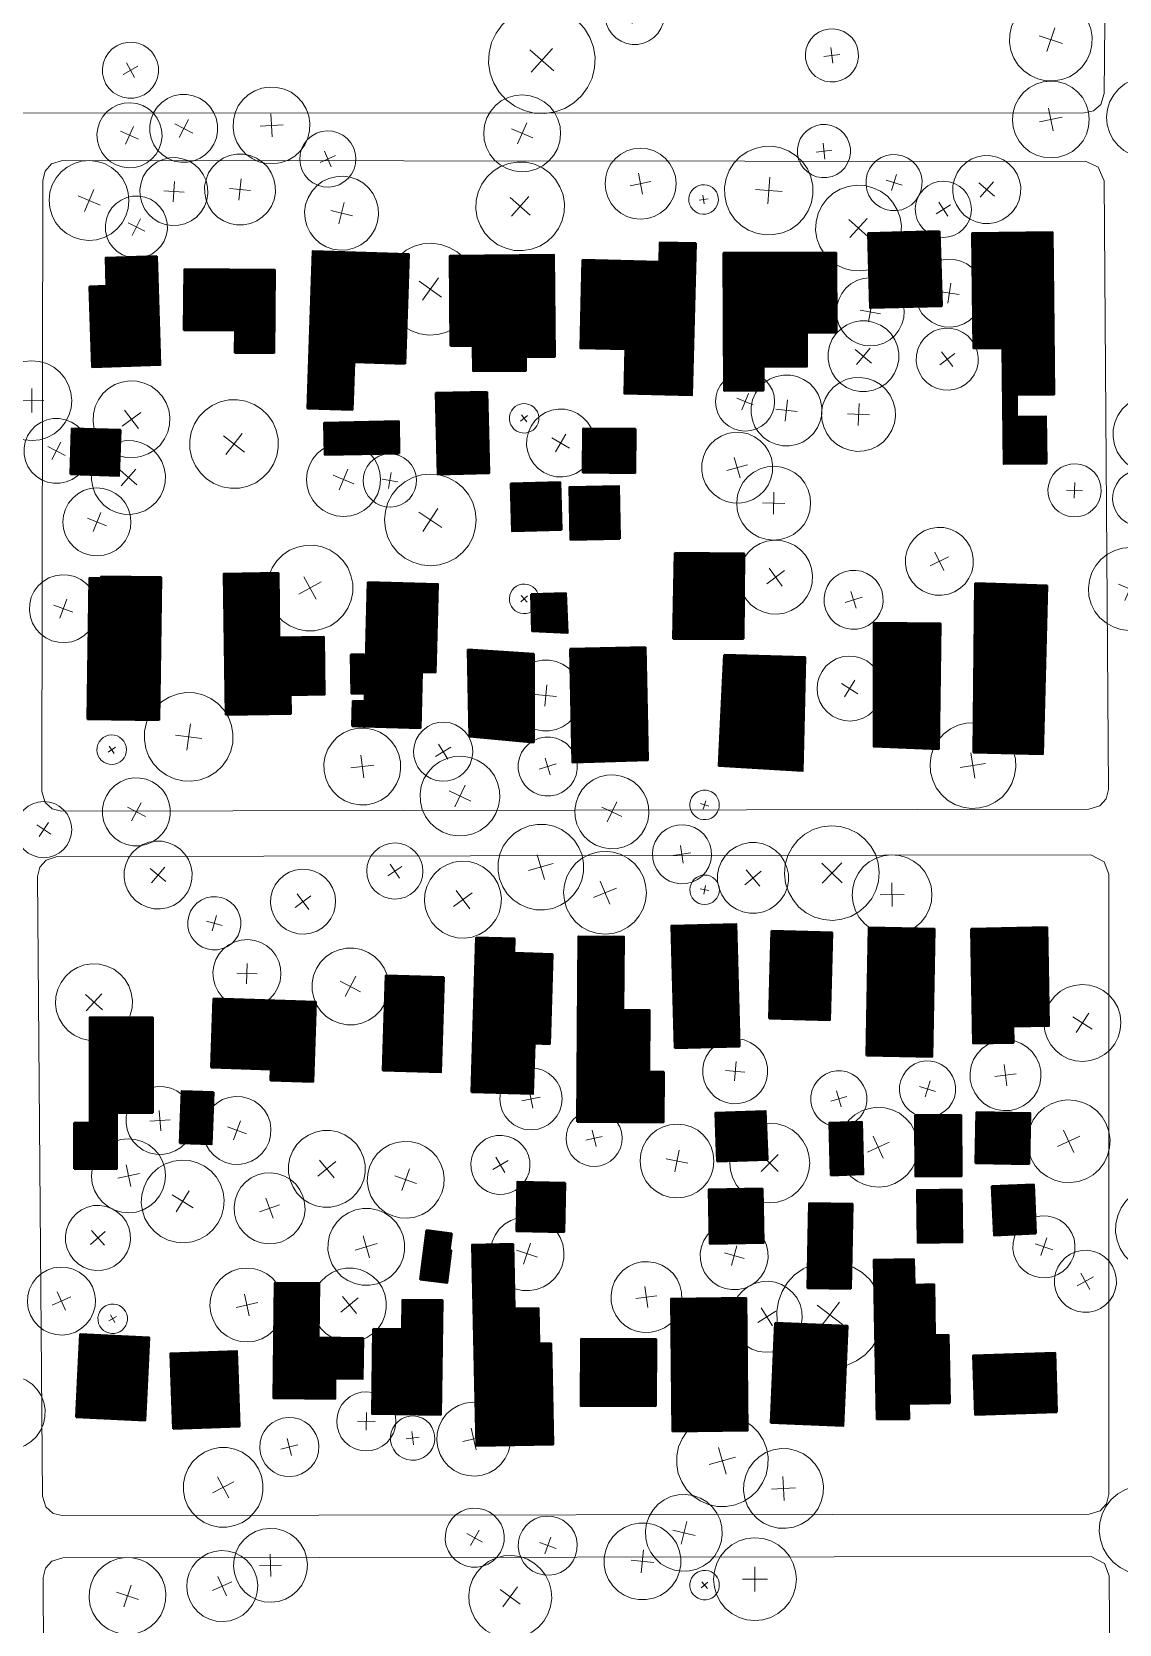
# Model space of a CAD drawing. Header units: metres. Extents: x -391 to 391, y -347 to 344.
# Drawn here: x -191 to -25.4, y -77.9 to 164.7 of the extents above; entities that cross this region are included whole.
import ezdxf

# ---------------------------------------------------------------- set-up
doc = ezdxf.new("R2010")
doc.units = ezdxf.units.M
for name, color, linetype, lineweight, true_color in [('ROADS', 251, 'Continuous', 18, 0x333333), ('ROOFS', 251, 'Continuous', 40, 0x000000), ('ROOFS_FILL', 255, 'Continuous', 0, 0xffffff), ('TREES', 251, 'Continuous', 9, 0x555555)]:
    doc.layers.add(name, color=color, linetype=linetype, lineweight=lineweight, true_color=true_color)

# ---------------------------------------------------------------- blocks, each defined once
blk = doc.blocks.new('TREE_0_52BACD')
at = {"layer": 'TREES'}
for points in [[(6.01, 0), (5.89, -1.17), (5.55, -2.3), (5, -3.34), (4.25, -4.25), (3.34, -5), (2.3, -5.55), (1.17, -5.89), (0, -6.01), (-1.17, -5.89), (-2.3, -5.55), (-3.34, -5), (-4.25, -4.25), (-5, -3.34), (-5.55, -2.3), (-5.89, -1.17), (-6.01, 0), (-5.89, 1.17), (-5.55, 2.3), (-5, 3.34), (-4.25, 4.25), (-3.34, 5), (-2.3, 5.55), (-1.17, 5.89), (0, 6.01), (1.17, 5.89), (2.3, 5.55), (3.34, 5), (4.25, 4.25), (5, 3.34), (5.55, 2.3), (5.89, 1.17), (6.01, 0)], [(0, 1.8), (0, -1.8)], [(-1.8, 0), (1.8, 0)]]:
    blk.add_lwpolyline(points, dxfattribs=at)

msp = doc.modelspace()

# ---------------------------------------------------------------- hatches: boundary and pattern name
at = {"layer": 'ROOFS_FILL'}
h = msp.add_hatch(dxfattribs=at)
h.set_pattern_fill('SOLID')
h.paths.add_polyline_path([(-52.7, 134.28), (-63.61, 133.98), (-63.29, 122.59), (-52.38, 122.89), (-52.7, 134.28)])
h = msp.add_hatch(dxfattribs=at)
h.set_pattern_fill('SOLID')
h.paths.add_polyline_path([(-47.54, 116.41), (-43.13, 116.45), (-42.93, 98.84), (-36.44, 98.91), (-36.52, 106.06), (-40.94, 106), (-40.97, 109.38), (-35.25, 109.43), (-35.52, 134.15), (-47.73, 134.01), (-47.54, 116.41)])
h = msp.add_hatch(dxfattribs=at)
h.set_pattern_fill('SOLID')
h.paths.add_polyline_path([(-134.09, 114.07), (-133.53, 130.79), (-148.18, 131.27), (-148.97, 107.3), (-142.12, 107.08), (-141.88, 114.32), (-134.09, 114.07)])
h = msp.add_hatch(dxfattribs=at)
h.set_pattern_fill('SOLID')
h.paths.add_polyline_path([(-95.39, 129.63), (-107.08, 129.92), (-107.41, 116.46), (-100.56, 116.3), (-100.72, 109.56), (-90.43, 109.31), (-89.86, 132.45), (-95.31, 132.58), (-95.39, 129.63)])
h = msp.add_hatch(dxfattribs=at)
h.set_pattern_fill('SOLID')
h.paths.add_polyline_path([(-68.46, 131.04), (-85.61, 130.97), (-85.52, 109.99), (-79.54, 110.02), (-79.55, 113.65), (-72.91, 113.67), (-72.93, 118.85), (-68.4, 118.87), (-68.46, 131.04)])
h = msp.add_hatch(dxfattribs=at)
h.set_pattern_fill('SOLID')
h.paths.add_polyline_path([(-171.92, 130.49), (-179.71, 130.24), (-179.58, 125.95), (-182.17, 125.86), (-181.8, 113.6), (-171.41, 113.92), (-171.92, 130.49)])
h = msp.add_hatch(dxfattribs=at)
h.set_pattern_fill('SOLID')
h.paths.add_polyline_path([(-127.18, 116.82), (-123.8, 116.85), (-123.77, 112.97), (-115.71, 113.04), (-115.73, 115.11), (-111.31, 115.16), (-111.45, 130.69), (-127.3, 130.54), (-127.18, 116.82)])
h = msp.add_hatch(dxfattribs=at)
h.set_pattern_fill('SOLID')
h.paths.add_polyline_path([(-154.06, 115.71), (-153.93, 128.4), (-167.71, 128.53), (-167.8, 119.22), (-160.01, 119.14), (-160.04, 115.78), (-154.06, 115.71)])
h = msp.add_hatch(dxfattribs=at)
h.set_pattern_fill('SOLID')
h.paths.add_polyline_path([(-121.62, 109.83), (-129.42, 109.65), (-129.13, 97.23), (-121.33, 97.41), (-121.62, 109.83)])
h = msp.add_hatch(dxfattribs=at)
h.set_pattern_fill('SOLID')
h.paths.add_polyline_path([(-135, 100.42), (-135.09, 105.35), (-146.42, 105.12), (-146.33, 100.2), (-135, 100.42)])
h = msp.add_hatch(dxfattribs=at)
h.set_pattern_fill('SOLID')
h.paths.add_polyline_path([(-185.08, 97.27), (-177.71, 97.02), (-177.47, 104.01), (-184.85, 104.25), (-185.08, 97.27)])
h = msp.add_hatch(dxfattribs=at)
h.set_pattern_fill('SOLID')
h.paths.add_polyline_path([(-99.01, 104.16), (-106.97, 104.24), (-107.04, 97.51), (-99.08, 97.44), (-99.01, 104.16)])
h = msp.add_hatch(dxfattribs=at)
h.set_pattern_fill('SOLID')
h.paths.add_polyline_path([(-110.28, 88.8), (-110.48, 96.04), (-118.01, 95.83), (-117.81, 88.59), (-110.28, 88.8)])
h = msp.add_hatch(dxfattribs=at)
h.set_pattern_fill('SOLID')
h.paths.add_polyline_path([(-101.41, 87.42), (-101.55, 95.45), (-109.08, 95.31), (-108.94, 87.29), (-101.41, 87.42)])
h = msp.add_hatch(dxfattribs=at)
h.set_pattern_fill('SOLID')
h.paths.add_polyline_path([(-93.02, 85.29), (-93.27, 72.2), (-82.58, 72.2), (-82.45, 85.17), (-93.02, 85.29)])
h = msp.add_hatch(dxfattribs=at)
h.set_pattern_fill('SOLID')
h.paths.add_polyline_path([(-171.57, 59.81), (-171.28, 81.56), (-180.38, 81.69), (-180.38, 81.43), (-182.2, 81.45), (-182.48, 59.95), (-171.57, 59.81)])
h = msp.add_hatch(dxfattribs=at)
h.set_pattern_fill('SOLID')
h.paths.add_polyline_path([(-153.42, 82.23), (-161.74, 82.11), (-161.41, 60.61), (-151.53, 60.76), (-151.57, 63.61), (-146.37, 63.69), (-146.51, 72.5), (-153.27, 72.39), (-153.42, 82.23)])
h = msp.add_hatch(dxfattribs=at)
h.set_pattern_fill('SOLID')
h.paths.add_polyline_path([(-142.16, 58.86), (-131.77, 58.58), (-131.55, 67.12), (-129.47, 67.08), (-129.12, 80.53), (-139.78, 80.81), (-140.24, 62.68), (-142.06, 62.74), (-142.16, 58.86)])
h = msp.add_hatch(dxfattribs=at)
h.set_pattern_fill('SOLID')
h.paths.add_polyline_path([(-47.28, 80.68), (-47.54, 54.87), (-36.98, 54.62), (-36.34, 80.29), (-47.28, 80.68)])
h = msp.add_hatch(dxfattribs=at)
h.set_pattern_fill('SOLID')
h.paths.add_polyline_path([(-114.91, 79), (-114.78, 73.36), (-109.36, 73.1), (-109.63, 79.13), (-114.91, 79)])
h = msp.add_hatch(dxfattribs=at)
h.set_pattern_fill('SOLID')
h.paths.add_polyline_path([(-62.74, 74.64), (-62.74, 55.77), (-52.83, 55.39), (-52.56, 74.51), (-62.74, 74.64)])
h = msp.add_hatch(dxfattribs=at)
h.set_pattern_fill('SOLID')
h.paths.add_polyline_path([(-124.57, 70.54), (-124.31, 57.31), (-114.52, 56.42), (-114.52, 69.89), (-124.57, 70.54)])
h = msp.add_hatch(dxfattribs=at)
h.set_pattern_fill('SOLID')
h.paths.add_polyline_path([(-108.99, 70.66), (-108.6, 53.33), (-97.13, 53.72), (-97.52, 70.91), (-108.99, 70.66)])
h = msp.add_hatch(dxfattribs=at)
h.set_pattern_fill('SOLID')
h.paths.add_polyline_path([(-140.28, 69.82), (-142.36, 69.78), (-142.27, 63.83), (-140.18, 63.86), (-140.28, 69.82)])
h = msp.add_hatch(dxfattribs=at)
h.set_pattern_fill('SOLID')
h.paths.add_polyline_path([(-85.54, 69.76), (-86.31, 52.82), (-73.57, 52.06), (-73.18, 69.38), (-85.54, 69.76)])
h = msp.add_hatch(dxfattribs=at)
h.set_pattern_fill('SOLID')
h.paths.add_polyline_path([(-124, 3.13), (-114.65, 2.86), (-114.41, 10.52), (-112.08, 10.46), (-111.67, 24.17), (-117.5, 24.34), (-117.43, 26.51), (-123.29, 26.68), (-124, 3.13)])
h = msp.add_hatch(dxfattribs=at)
h.set_pattern_fill('SOLID')
h.paths.add_polyline_path([(-107.92, -1.38), (-94.78, -1.48), (-94.72, 6.2), (-96.95, 6.21), (-96.87, 15.64), (-100.88, 15.67), (-100.8, 26.8), (-107.71, 26.85), (-107.92, -1.38)])
h = msp.add_hatch(dxfattribs=at)
h.set_pattern_fill('SOLID')
h.paths.add_polyline_path([(-93.04, 9.83), (-83.17, 10.1), (-83.67, 28.74), (-93.55, 28.47), (-93.04, 9.83)])
h = msp.add_hatch(dxfattribs=at)
h.set_pattern_fill('SOLID')
h.paths.add_polyline_path([(-78.67, 14.33), (-69.44, 14.07), (-69.06, 27.43), (-78.3, 27.68), (-78.67, 14.33)])
h = msp.add_hatch(dxfattribs=at)
h.set_pattern_fill('SOLID')
h.paths.add_polyline_path([(-63.85, 8.7), (-53.86, 8.5), (-53.49, 28.03), (-63.47, 28.23), (-63.85, 8.7)])
h = msp.add_hatch(dxfattribs=at)
h.set_pattern_fill('SOLID')
h.paths.add_polyline_path([(-47.92, 28.02), (-47.58, 10.52), (-41.46, 10.63), (-41.51, 13.12), (-36.05, 13.22), (-36.34, 28.24), (-47.92, 28.02)])
h = msp.add_hatch(dxfattribs=at)
h.set_pattern_fill('SOLID')
h.paths.add_polyline_path([(-128.21, 20.65), (-137.04, 20.92), (-137.49, 6.43), (-128.66, 6.16), (-128.21, 20.65)])
h = msp.add_hatch(dxfattribs=at)
h.set_pattern_fill('SOLID')
h.paths.add_polyline_path([(-163.63, 6.87), (-154.55, 6.57), (-154.6, 4.92), (-148.11, 4.71), (-147.71, 16.87), (-163.29, 17.38), (-163.63, 6.87)])
h = msp.add_hatch(dxfattribs=at)
h.set_pattern_fill('SOLID')
h.paths.add_polyline_path([(-184.5, -8.55), (-178, -8.55), (-178, -0.01), (-172.54, -0.01), (-172.54, 14.5), (-182.15, 14.5), (-182.15, -1.56), (-184.5, -1.56), (-184.5, -8.55)])
h = msp.add_hatch(dxfattribs=at)
h.set_pattern_fill('SOLID')
h.paths.add_polyline_path([(-163.31, 3.12), (-168.14, 3.29), (-168.41, -4.63), (-163.6, -4.8), (-163.31, 3.12)])
h = msp.add_hatch(dxfattribs=at)
h.set_pattern_fill('SOLID')
h.paths.add_polyline_path([(-86.57, -7.44), (-78.92, -7.16), (-79.21, 0.24), (-86.84, -0.04), (-86.57, -7.44)])
h = msp.add_hatch(dxfattribs=at)
h.set_pattern_fill('SOLID')
h.paths.add_polyline_path([(-39.06, -7.83), (-38.91, -0.05), (-47.08, 0.09), (-47.22, -7.67), (-39.06, -7.83)])
h = msp.add_hatch(dxfattribs=at)
h.set_pattern_fill('SOLID')
h.paths.add_polyline_path([(-69.26, -9.55), (-64.33, -9.39), (-64.57, -1.37), (-69.5, -1.53), (-69.26, -9.55)])
h = msp.add_hatch(dxfattribs=at)
h.set_pattern_fill('SOLID')
h.paths.add_polyline_path([(-49.42, -0.35), (-56.44, -0.39), (-56.38, -9.71), (-49.37, -9.67), (-49.42, -0.35)])
h = msp.add_hatch(dxfattribs=at)
h.set_pattern_fill('SOLID')
h.paths.add_polyline_path([(-109.74, -10.68), (-117.02, -10.53), (-117.17, -18.04), (-109.89, -18.19), (-109.74, -10.68)])
h = msp.add_hatch(dxfattribs=at)
h.set_pattern_fill('SOLID')
h.paths.add_polyline_path([(-79.66, -11.54), (-87.86, -11.7), (-87.7, -19.99), (-79.51, -19.83), (-79.66, -11.54)])
h = msp.add_hatch(dxfattribs=at)
h.set_pattern_fill('SOLID')
h.paths.add_polyline_path([(-49.37, -11.7), (-56.13, -11.8), (-56.01, -19.83), (-49.25, -19.73), (-49.37, -11.7)])
h = msp.add_hatch(dxfattribs=at)
h.set_pattern_fill('SOLID')
h.paths.add_polyline_path([(-38.03, -18.42), (-38.37, -10.92), (-44.73, -11.2), (-44.4, -18.7), (-38.03, -18.42)])
h = msp.add_hatch(dxfattribs=at)
h.set_pattern_fill('SOLID')
h.paths.add_polyline_path([(-66.21, -26.84), (-65.96, -13.9), (-72.57, -13.77), (-72.82, -26.72), (-66.21, -26.84)])
h = msp.add_hatch(dxfattribs=at)
h.set_pattern_fill('SOLID')
h.paths.add_polyline_path([(-127, -18.41), (-130.84, -17.92), (-131.8, -25.41), (-127.71, -25.93), (-127.08, -20.98), (-127.33, -20.95), (-127, -18.41)])
h = msp.add_hatch(dxfattribs=at)
h.set_pattern_fill('SOLID')
h.paths.add_polyline_path([(-117.68, -20), (-123.91, -20.13), (-123.24, -50.78), (-111.54, -50.53), (-111.88, -35.15), (-113.71, -35.19), (-113.82, -29.76), (-117.46, -29.84), (-117.68, -20)])
h = msp.add_hatch(dxfattribs=at)
h.set_pattern_fill('SOLID')
h.paths.add_polyline_path([(-62.29, -46.76), (-57.35, -46.69), (-57.39, -44.35), (-51.16, -44.24), (-51.34, -33.89), (-53.43, -33.92), (-53.56, -26.15), (-56.54, -26.21), (-56.61, -22.33), (-62.73, -22.43), (-62.29, -46.76)])
h = msp.add_hatch(dxfattribs=at)
h.set_pattern_fill('SOLID')
h.paths.add_polyline_path([(-147.18, -25.98), (-153.93, -25.9), (-154.14, -43.5), (-144.79, -43.61), (-144.75, -40.51), (-140.59, -40.55), (-140.52, -34.34), (-147.28, -34.26), (-147.18, -25.98)])
h = msp.add_hatch(dxfattribs=at)
h.set_pattern_fill('SOLID')
h.paths.add_polyline_path([(-138.98, -32.93), (-139.15, -45.89), (-128.65, -46.03), (-128.41, -28.57), (-134.5, -28.49), (-134.56, -33), (-138.98, -32.93)])
h = msp.add_hatch(dxfattribs=at)
h.set_pattern_fill('SOLID')
h.paths.add_polyline_path([(-93.39, -48.55), (-81.96, -48.43), (-82.17, -28.23), (-93.61, -28.35), (-93.39, -48.55)])
h = msp.add_hatch(dxfattribs=at)
h.set_pattern_fill('SOLID')
h.paths.add_polyline_path([(-184.21, -46.4), (-173.71, -46.91), (-173.1, -34.25), (-183.59, -33.74), (-184.21, -46.4)])
h = msp.add_hatch(dxfattribs=at)
h.set_pattern_fill('SOLID')
h.paths.add_polyline_path([(-77.73, -32), (-78.4, -47.25), (-67.39, -47.73), (-66.72, -32.48), (-77.73, -32)])
h = msp.add_hatch(dxfattribs=at)
h.set_pattern_fill('SOLID')
h.paths.add_polyline_path([(-169.46, -48.15), (-159.33, -47.81), (-159.73, -36.33), (-169.86, -36.67), (-169.46, -48.15)])
h = msp.add_hatch(dxfattribs=at)
h.set_pattern_fill('SOLID')
h.paths.add_polyline_path([(-95.92, -44.72), (-95.87, -34.53), (-107.31, -34.47), (-107.36, -44.68), (-95.92, -44.72)])
h = msp.add_hatch(dxfattribs=at)
h.set_pattern_fill('SOLID')
h.paths.add_polyline_path([(-34.83, -45.62), (-35.13, -36.57), (-47.59, -36.98), (-47.29, -46.04), (-34.83, -45.62)])

# ---------------------------------------------------------------- linework, layer by layer
at = {"layer": 'ROADS'}
for points in [[(-193.17, 152.25), (-194.87, 151.83), (-203.18, 152.33), (-205.01, 153.68), (-205.36, 155.93), (-185.27, 191.47), (-178.41, 209.14), (-175.71, 228.16), (-174.38, 249.94), (-173, 252.02), (-171.37, 252.47), (-29.76, 250.85), (-28.11, 250.32), (-27.14, 249.24), (-26.8, 247.82), (-27.65, 155.27), (-28.17, 153.61), (-29.25, 152.65), (-30.65, 152.3), (-193.17, 152.25)], [(-30.37, 144.92), (-28.55, 144.07), (-27.66, 141.96), (-26.98, 49.24), (-27.33, 47.82), (-28.31, 46.74), (-29.98, 46.22), (-186.45, 45.92), (-187.87, 46.27), (-188.95, 47.25), (-189.45, 48.92), (-189.28, 142.05), (-188.93, 143.46), (-187.95, 144.54), (-186.28, 145.04), (-30.37, 144.92)], [(-29.65, 39.3), (-27.62, 38.22), (-26.94, 36.32), (-26.94, -58.19), (-27.29, -59.6), (-28.27, -60.68), (-29.94, -61.19), (-186.32, -61.39), (-187.73, -61.04), (-188.81, -60.07), (-189.32, -58.42), (-190.09, 35.98), (-189.75, 37.4), (-188.77, 38.49), (-187.1, 39.01), (-29.65, 39.3)], [(-29.6, -67.61), (-27.58, -68.68), (-26.89, -70.57), (-26.21, -165.94), (-26.56, -167.37), (-27.54, -168.46), (-29.22, -168.96), (-185.83, -168.45), (-187.23, -168.09), (-188.31, -167.12), (-188.82, -165.46), (-189.24, -70.81), (-188.89, -69.39), (-187.92, -68.31), (-186.25, -67.8), (-29.6, -67.61)]]:
    msp.add_lwpolyline(points, close=True, dxfattribs=at)
at = {"layer": 'ROOFS'}
for points in [[(-52.7, 134.28), (-63.61, 133.98), (-63.29, 122.59), (-52.38, 122.89), (-52.7, 134.28)], [(-47.54, 116.41), (-43.13, 116.45), (-42.93, 98.84), (-36.44, 98.91), (-36.52, 106.06), (-40.94, 106), (-40.97, 109.38), (-35.25, 109.43), (-35.52, 134.15), (-47.73, 134.01), (-47.54, 116.41)], [(-134.09, 114.07), (-133.53, 130.79), (-148.18, 131.27), (-148.97, 107.3), (-142.12, 107.08), (-141.88, 114.32), (-134.09, 114.07)], [(-95.39, 129.63), (-107.08, 129.92), (-107.41, 116.46), (-100.56, 116.3), (-100.72, 109.56), (-90.43, 109.31), (-89.86, 132.45), (-95.31, 132.58), (-95.39, 129.63)], [(-68.46, 131.04), (-85.61, 130.97), (-85.52, 109.99), (-79.54, 110.02), (-79.55, 113.65), (-72.91, 113.67), (-72.93, 118.85), (-68.4, 118.87), (-68.46, 131.04)], [(-171.92, 130.49), (-179.71, 130.24), (-179.58, 125.95), (-182.17, 125.86), (-181.8, 113.6), (-171.41, 113.92), (-171.92, 130.49)], [(-127.18, 116.82), (-123.8, 116.85), (-123.77, 112.97), (-115.71, 113.04), (-115.73, 115.11), (-111.31, 115.16), (-111.45, 130.69), (-127.3, 130.54), (-127.18, 116.82)], [(-154.06, 115.71), (-153.93, 128.4), (-167.71, 128.53), (-167.8, 119.22), (-160.01, 119.14), (-160.04, 115.78), (-154.06, 115.71)], [(-121.62, 109.83), (-129.42, 109.65), (-129.13, 97.23), (-121.33, 97.41), (-121.62, 109.83)], [(-135, 100.42), (-135.09, 105.35), (-146.42, 105.12), (-146.33, 100.2), (-135, 100.42)], [(-185.08, 97.27), (-177.71, 97.02), (-177.47, 104.01), (-184.85, 104.25), (-185.08, 97.27)], [(-99.01, 104.16), (-106.97, 104.24), (-107.04, 97.51), (-99.08, 97.44), (-99.01, 104.16)], [(-110.28, 88.8), (-110.48, 96.04), (-118.01, 95.83), (-117.81, 88.59), (-110.28, 88.8)], [(-101.41, 87.42), (-101.55, 95.45), (-109.08, 95.31), (-108.94, 87.29), (-101.41, 87.42)], [(-93.02, 85.29), (-93.27, 72.2), (-82.58, 72.2), (-82.45, 85.17), (-93.02, 85.29)], [(-171.57, 59.81), (-171.28, 81.56), (-180.38, 81.69), (-180.38, 81.43), (-182.2, 81.45), (-182.48, 59.95), (-171.57, 59.81)], [(-153.42, 82.23), (-161.74, 82.11), (-161.41, 60.61), (-151.53, 60.76), (-151.57, 63.61), (-146.37, 63.69), (-146.51, 72.5), (-153.27, 72.39), (-153.42, 82.23)], [(-142.16, 58.86), (-131.77, 58.58), (-131.55, 67.12), (-129.47, 67.08), (-129.12, 80.53), (-139.78, 80.81), (-140.24, 62.68), (-142.06, 62.74), (-142.16, 58.86)], [(-47.28, 80.68), (-47.54, 54.87), (-36.98, 54.62), (-36.34, 80.29), (-47.28, 80.68)], [(-114.91, 79), (-114.78, 73.36), (-109.36, 73.1), (-109.63, 79.13), (-114.91, 79)], [(-62.74, 74.64), (-62.74, 55.77), (-52.83, 55.39), (-52.56, 74.51), (-62.74, 74.64)], [(-124.57, 70.54), (-124.31, 57.31), (-114.52, 56.42), (-114.52, 69.89), (-124.57, 70.54)], [(-108.99, 70.66), (-108.6, 53.33), (-97.13, 53.72), (-97.52, 70.91), (-108.99, 70.66)], [(-140.28, 69.82), (-142.36, 69.78), (-142.27, 63.83), (-140.18, 63.86), (-140.28, 69.82)], [(-85.54, 69.76), (-86.31, 52.82), (-73.57, 52.06), (-73.18, 69.38), (-85.54, 69.76)], [(-124, 3.13), (-114.65, 2.86), (-114.41, 10.52), (-112.08, 10.46), (-111.67, 24.17), (-117.5, 24.34), (-117.43, 26.51), (-123.29, 26.68), (-124, 3.13)], [(-107.92, -1.38), (-94.78, -1.48), (-94.72, 6.2), (-96.95, 6.21), (-96.87, 15.64), (-100.88, 15.67), (-100.8, 26.8), (-107.71, 26.85), (-107.92, -1.38)], [(-93.04, 9.83), (-83.17, 10.1), (-83.67, 28.74), (-93.55, 28.47), (-93.04, 9.83)], [(-78.67, 14.33), (-69.44, 14.07), (-69.06, 27.43), (-78.3, 27.68), (-78.67, 14.33)], [(-63.85, 8.7), (-53.86, 8.5), (-53.49, 28.03), (-63.47, 28.23), (-63.85, 8.7)], [(-47.92, 28.02), (-47.58, 10.52), (-41.46, 10.63), (-41.51, 13.12), (-36.05, 13.22), (-36.34, 28.24), (-47.92, 28.02)], [(-128.21, 20.65), (-137.04, 20.92), (-137.49, 6.43), (-128.66, 6.16), (-128.21, 20.65)], [(-163.63, 6.87), (-154.55, 6.57), (-154.6, 4.92), (-148.11, 4.71), (-147.71, 16.87), (-163.29, 17.38), (-163.63, 6.87)], [(-184.5, -8.55), (-178, -8.55), (-178, -0.01), (-172.54, -0.01), (-172.54, 14.5), (-182.15, 14.5), (-182.15, -1.56), (-184.5, -1.56), (-184.5, -8.55)], [(-163.31, 3.12), (-168.14, 3.29), (-168.41, -4.63), (-163.6, -4.8), (-163.31, 3.12)], [(-86.57, -7.44), (-78.92, -7.16), (-79.21, 0.24), (-86.84, -0.04), (-86.57, -7.44)], [(-39.06, -7.83), (-38.91, -0.05), (-47.08, 0.09), (-47.22, -7.67), (-39.06, -7.83)], [(-69.26, -9.55), (-64.33, -9.39), (-64.57, -1.37), (-69.5, -1.53), (-69.26, -9.55)], [(-49.42, -0.35), (-56.44, -0.39), (-56.38, -9.71), (-49.37, -9.67), (-49.42, -0.35)], [(-109.74, -10.68), (-117.02, -10.53), (-117.17, -18.04), (-109.89, -18.19), (-109.74, -10.68)], [(-79.66, -11.54), (-87.86, -11.7), (-87.7, -19.99), (-79.51, -19.83), (-79.66, -11.54)], [(-49.37, -11.7), (-56.13, -11.8), (-56.01, -19.83), (-49.25, -19.73), (-49.37, -11.7)], [(-38.03, -18.42), (-38.37, -10.92), (-44.73, -11.2), (-44.4, -18.7), (-38.03, -18.42)], [(-66.21, -26.84), (-65.96, -13.9), (-72.57, -13.77), (-72.82, -26.72), (-66.21, -26.84)], [(-127, -18.41), (-130.84, -17.92), (-131.8, -25.41), (-127.71, -25.93), (-127.08, -20.98), (-127.33, -20.95), (-127, -18.41)], [(-117.68, -20), (-123.91, -20.13), (-123.24, -50.78), (-111.54, -50.53), (-111.88, -35.15), (-113.71, -35.19), (-113.82, -29.76), (-117.46, -29.84), (-117.68, -20)], [(-62.29, -46.76), (-57.35, -46.69), (-57.39, -44.35), (-51.16, -44.24), (-51.34, -33.89), (-53.43, -33.92), (-53.56, -26.15), (-56.54, -26.21), (-56.61, -22.33), (-62.73, -22.43), (-62.29, -46.76)], [(-147.18, -25.98), (-153.93, -25.9), (-154.14, -43.5), (-144.79, -43.61), (-144.75, -40.51), (-140.59, -40.55), (-140.52, -34.34), (-147.28, -34.26), (-147.18, -25.98)], [(-138.98, -32.93), (-139.15, -45.89), (-128.65, -46.03), (-128.41, -28.57), (-134.5, -28.49), (-134.56, -33), (-138.98, -32.93)], [(-93.39, -48.55), (-81.96, -48.43), (-82.17, -28.23), (-93.61, -28.35), (-93.39, -48.55)], [(-184.21, -46.4), (-173.71, -46.91), (-173.1, -34.25), (-183.59, -33.74), (-184.21, -46.4)], [(-77.73, -32), (-78.4, -47.25), (-67.39, -47.73), (-66.72, -32.48), (-77.73, -32)], [(-169.46, -48.15), (-159.33, -47.81), (-159.73, -36.33), (-169.86, -36.67), (-169.46, -48.15)], [(-95.92, -44.72), (-95.87, -34.53), (-107.31, -34.47), (-107.36, -44.68), (-95.92, -44.72)], [(-34.83, -45.62), (-35.13, -36.57), (-47.59, -36.98), (-47.29, -46.04), (-34.83, -45.62)]]:
    msp.add_lwpolyline(points, close=True, dxfattribs=at)

# ---------------------------------------------------------------- block references
at = {"layer": 'TREES'}
for p, xscale, yscale, zscale, rotation in [((-99.16, 167.23), 0.7500000000000001, 0.7500000000000001, 0.7500000000000001, 344.0357538197476), ((-113.29, 160.32), 1.35, 1.35, 1.35, 228.09422665364434), ((-35.76, 163.47), 1.05, 1.05, 1.05, 161.59581552017292), ((-69.11, 161.07), 0.675, 0.675, 0.675, 187.27945061589548), ((-175.94, 158.81), 0.7125000000000001, 0.7125000000000001, 0.7125000000000001, 29.331718435972782), ((-35.76, 151.3), 0.975, 0.975, 0.975, 281.63863132393635), ((-21.19, 151.6), 1.0125, 1.0125, 1.0125, 32.78033571017234), ((-176.09, 148.9), 0.825, 0.825, 0.825, 335.80369217504085), ((-167.83, 149.95), 0.8625, 0.8625, 0.8625, 242.47577109583247), ((-154.46, 150.4), 0.975, 0.975, 0.975, 3.315045281761715), ((-116.29, 149.2), 0.975, 0.975, 0.975, 156.49175312368115), ((-145.89, 145.29), 0.7125000000000001, 0.7125000000000001, 0.7125000000000001, 23.956235166970362), ((-70.32, 146.49), 0.675, 0.675, 0.675, 276.5080641358243), ((-182.25, 138.98), 1.0125, 1.0125, 1.0125, 157.0550284124596), ((-169.33, 140.33), 0.8625, 0.8625, 0.8625, 86.44694681748743), ((-159.26, 140.63), 0.9, 0.9, 0.9, 174.588014437842), ((-116.59, 138.08), 1.125, 1.125, 1.125, 318.66473018189197), ((-98.26, 141.54), 0.9, 0.9, 0.9, 11.356372124076968), ((-78.73, 140.48), 1.125, 1.125, 1.125, 355.4133123718847), ((-59.65, 141.69), 0.7125000000000001, 0.7125000000000001, 0.7125000000000001, 72.10858956839728), ((-45.53, 140.63), 0.8625, 0.8625, 0.8625, 319.44068300434344), ((-143.79, 137.03), 0.9375, 0.9375, 0.9375, 256.448754905847), ((-65.06, 134.77), 1.0875, 1.0875, 1.0875, 137.76058050593704), ((-52.14, 137.63), 0.7125000000000001, 0.7125000000000001, 0.7125000000000001, 33.08230019983489), ((-175.04, 134.92), 0.7875000000000001, 0.7875000000000001, 0.7875000000000001, 243.22646695184525), ((-88.65, 139.13), 0.37500000000000006, 0.37500000000000006, 0.37500000000000006, 278.0928560115869), ((-130.27, 125.46), 1.1625, 1.1625, 1.1625, 234.3691645654782), ((-51.24, 124.86), 0.8625, 0.8625, 0.8625, 171.55172846438106), ((-63.26, 122), 0.8625, 0.8625, 0.8625, 79.76087291801753), ((-64.31, 115.24), 0.9, 0.9, 0.9, 50.23191572323985), ((-51.54, 114.79), 0.7875000000000001, 0.7875000000000001, 0.7875000000000001, 127.36487862692667), ((-190.97, 108.48), 1.0125, 1.0125, 1.0125, 180.3673601161332), ((-82.34, 108.33), 0.7500000000000001, 0.7500000000000001, 0.7500000000000001, 157.74675708209986), ((-175.79, 105.63), 0.975, 0.975, 0.975, 126.80120214558268), ((-76.03, 106.98), 0.9, 0.9, 0.9, 173.62509520853737), ((-65.06, 106.38), 0.9375, 0.9375, 0.9375, 267.41222294841185), ((-160.17, 101.87), 1.125, 1.125, 1.125, 141.8687806438595), ((-20.43, 103.37), 0.975, 0.975, 0.975, 297.1659650988024), ((-187.21, 100.82), 0.825, 0.825, 0.825, 242.50724145430218), ((-115.99, 105.78), 0.37437603993344426, 0.37437603993344426, 0.37437603993344426, 127.24646493091933), ((-110.43, 102.02), 0.8625, 0.8625, 0.8625, 150.2011727266338), ((-176.24, 96.76), 0.9375, 0.9375, 0.9375, 138.4900545498051), ((-83.54, 98.26), 0.9, 0.9, 0.9, 105.62652052464117), ((-143.49, 96.46), 0.9375, 0.9375, 0.9375, 337.3656639175691), ((-136.43, 96.31), 0.675, 0.675, 0.675, 80.63406254810106), ((-130.27, 90.3), 1.1625, 1.1625, 1.1625, 56.30510162988315), ((-77.98, 92.85), 0.9375, 0.9375, 0.9375, 88.84593651104662), ((-32.15, 94.81), 0.675, 0.675, 0.675, 177.63469581872926), ((-22.09, 93.61), 0.7125000000000001, 0.7125000000000001, 0.7125000000000001, 194.70380064672557), ((-181.05, 90), 0.8625, 0.8625, 0.8625, 158.00358739799762), ((-52.74, 83.99), 0.8625, 0.8625, 0.8625, 206.5200960041996), ((-148.6, 79.93), 1.0875, 1.0875, 1.0875, 28.337297991710738), ((-77.68, 81.59), 0.9375, 0.9375, 0.9375, 216.25307884188013), ((-23.74, 79.78), 1.05, 1.05, 1.05, 336.40175741466), ((-186.16, 76.78), 0.8625, 0.8625, 0.8625, 340.41576242882996), ((-65.81, 78.13), 0.7500000000000001, 0.7500000000000001, 0.7500000000000001, 288.07222346922174), ((-115.99, 78.28), 0.37437603993344426, 0.37437603993344426, 0.37437603993344426, 312.23989372928196), ((-66.41, 64.61), 0.825, 0.825, 0.825, 148.01047066349327), ((-112.69, 63.56), 0.9, 0.9, 0.9, 264.4757075176053), ((-167.08, 57.25), 1.125, 1.125, 1.125, 262.5177272135169), ((-128.31, 54.99), 0.7500000000000001, 0.7500000000000001, 0.7500000000000001, 31.524578835086107), ((-178.8, 55.29), 0.37500000000000006, 0.37500000000000006, 0.37500000000000006, 125.03548648099387), ((-140.63, 52.74), 0.975, 0.975, 0.975, 186.84263132330466), ((-112.39, 52.74), 0.7500000000000001, 0.7500000000000001, 0.7500000000000001, 286.9958783053866), ((-47.63, 52.89), 1.0875, 1.0875, 1.0875, 278.8890496961439), ((-125.76, 48.23), 1.0125, 1.0125, 1.0125, 244.37728595800112), ((-175.04, 45.83), 0.8625, 0.8625, 0.8625, 151.81556130410567), ((-102.62, 45.83), 0.9375, 0.9375, 0.9375, 154.33331102334884), ((-189.16, 43.12), 0.7125000000000001, 0.7125000000000001, 0.7125000000000001, 146.4103489048748), ((-88.5, 46.88), 0.37437603993344426, 0.37437603993344426, 0.37437603993344426, 72.88674540607774), ((-69.11, 36.51), 1.2, 1.2, 1.2, 135.94185736316916), ((-113.44, 37.41), 1.0875, 1.0875, 1.0875, 286.0079489147681), ((-91.95, 39.37), 0.7500000000000001, 0.7500000000000001, 0.7500000000000001, 98.89698363093434), ((-171.74, 36.21), 0.8625, 0.8625, 0.8625, 229.33602408778287), ((-135.68, 36.81), 0.7125000000000001, 0.7125000000000001, 0.7125000000000001, 33.3190968941476), ((-103.67, 33.51), 1.05, 1.05, 1.05, 112.1447547141651), ((-81.13, 35.76), 0.9, 0.9, 0.9, 219.64310744624044), ((-149.65, 32.15), 0.825, 0.825, 0.825, 306.47397869318445), ((-125.31, 32.45), 0.975, 0.975, 0.975, 36.218707277794636), ((-59.95, 33.21), 1.0125, 1.0125, 1.0125, 271.11097724426844), ((-88.5, 33.96), 0.37437603993344426, 0.37437603993344426, 0.37437603993344426, 258.3021205494752), ((-163.17, 28.85), 0.675, 0.675, 0.675, 344.3391127591634), ((-142.44, 19.23), 0.975, 0.975, 0.975, 152.2937064626721), ((-181.5, 16.83), 0.975, 0.975, 0.975, 47.77549251261101), ((-158.21, 21.19), 0.8625, 0.8625, 0.8625, 268.2196591557444), ((-30.95, 13.67), 0.975, 0.975, 0.975, 327.1687968851434), ((-83.84, 6.31), 0.825, 0.825, 0.825, 355.2557328738461), ((-42.67, 5.71), 0.9, 0.9, 0.9, 187.45958014177026), ((-114.94, 2.1), 0.7875000000000001, 0.7875000000000001, 0.7875000000000001, 191.29528938167022), ((-68.06, 2.1), 0.7125000000000001, 0.7125000000000001, 0.7125000000000001, 106.76409130375374), ((-54.54, 3.61), 0.7125000000000001, 0.7125000000000001, 0.7125000000000001, 162.21988510824949), ((-171.44, -1.2), 0.8625, 0.8625, 0.8625, 184.15670596224862), ((-159.72, -2.7), 0.8625, 0.8625, 0.8625, 70.19050343356328), ((-62.05, -5.26), 1.0125, 1.0125, 1.0125, 24.41296235879215), ((-33.05, -4.36), 1.05, 1.05, 1.05, 294.8424116647906), ((-105.33, -3.91), 0.7125000000000001, 0.7125000000000001, 0.7125000000000001, 13.101133540134885), ((-78.58, -7.66), 1.0125, 1.0125, 1.0125, 134.81498090439257), ((-146.04, -8.56), 0.975, 0.975, 0.975, 39.70761970226716), ((-119.6, -7.96), 0.7500000000000001, 0.7500000000000001, 0.7500000000000001, 300.07205977617735), ((-92.7, -7.36), 0.9375, 0.9375, 0.9375, 258.5207975253631), ((-176.24, -9.62), 0.9375, 0.9375, 0.9375, 101.94599698852102), ((-167.98, -13.52), 1.05, 1.05, 1.05, 148.12892093208328), ((-134.02, -10.22), 0.975, 0.975, 0.975, 160.19604945918582), ((-154.76, -14.57), 0.9, 0.9, 0.9, 110.01741582237118), ((-19.38, -17.73), 1.0875, 1.0875, 1.0875, 330.4580452198407), ((-180.9, -19.08), 0.825, 0.825, 0.825, 41.40446411809965), ((-140.03, -20.43), 0.975, 0.975, 0.975, 286.4365760455676), ((-115.54, -21.49), 0.9375, 0.9375, 0.9375, 341.1081551560143), ((-36.81, -20.43), 0.7875000000000001, 0.7875000000000001, 0.7875000000000001, 71.2692156808592), ((-83.99, -21.79), 0.8625, 0.8625, 0.8625, 254.36210755208026), ((-30.5, -25.69), 0.7875000000000001, 0.7875000000000001, 0.7875000000000001, 299.21487212389854), ((-186.46, -28.7), 0.8625, 0.8625, 0.8625, 294.5226171304059), ((-142.59, -29.3), 0.9375, 0.9375, 0.9375, 129.33119333564528), ((-69.42, -30.8), 1.35, 1.35, 1.35, 322.6913158136245), ((-158.21, -29.3), 0.9375, 0.9375, 0.9375, 12.564332526923092), ((-97.36, -28.1), 0.9, 0.9, 0.9, 187.8444362594659), ((-79.03, -31.1), 0.9, 0.9, 0.9, 301.55802277283243), ((-178.65, -31.4), 0.37437603993344426, 0.37437603993344426, 0.37437603993344426, 299.25390923957644), ((-194.57, -45.68), 0.9375, 0.9375, 0.9375, 83.38638412687914), ((-140.03, -47.03), 0.7500000000000001, 0.7500000000000001, 0.7500000000000001, 268.9075400940478), ((-123.66, -49.73), 0.9375, 0.9375, 0.9375, 193.35108233438166), ((-151.75, -50.93), 0.7500000000000001, 0.7500000000000001, 0.7500000000000001, 103.2591772790383), ((-132.97, -49.58), 0.5625, 0.5625, 0.5625, 7.27089475728441), ((-85.79, -53.04), 1.1625, 1.1625, 1.1625, 196.11297534365193), ((-161.82, -57.09), 1.0125, 1.0125, 1.0125, 297.8245898028062), ((-76.48, -57.25), 1.0125, 1.0125, 1.0125, 3.5681739115258537), ((-21.64, -63.56), 1.125, 1.125, 1.125, 294.2439217119405), ((-91.65, -64.01), 0.975, 0.975, 0.975, 345.88086816797005), ((-123.51, -64.76), 0.7500000000000001, 0.7500000000000001, 0.7500000000000001, 150.9636353114608), ((-112.39, -65.96), 0.7500000000000001, 0.7500000000000001, 0.7500000000000001, 250.3940200978351), ((-97.96, -68.36), 0.975, 0.975, 0.975, 84.25053378897373), ((-161.97, -72.12), 0.9, 0.9, 0.9, 113.97803305908137), ((-154.61, -68.96), 0.9375, 0.9375, 0.9375, 91.22170428147386), ((-118.1, -73.77), 1.05, 1.05, 1.05, 324.0352988606735), ((-80.83, -71.07), 1.05, 1.05, 1.05, 359.95736132261436), ((-176.39, -73.62), 0.975, 0.975, 0.975, 71.16607712207433), ((-88.5, -71.97), 0.37437603993344426, 0.37437603993344426, 0.37437603993344426, 39.95889244422003)]:
    msp.add_blockref('TREE_0_52BACD', p, dxfattribs=dict(at, xscale=xscale, yscale=yscale, zscale=zscale, rotation=rotation))

doc.saveas('drawing.dxf')
